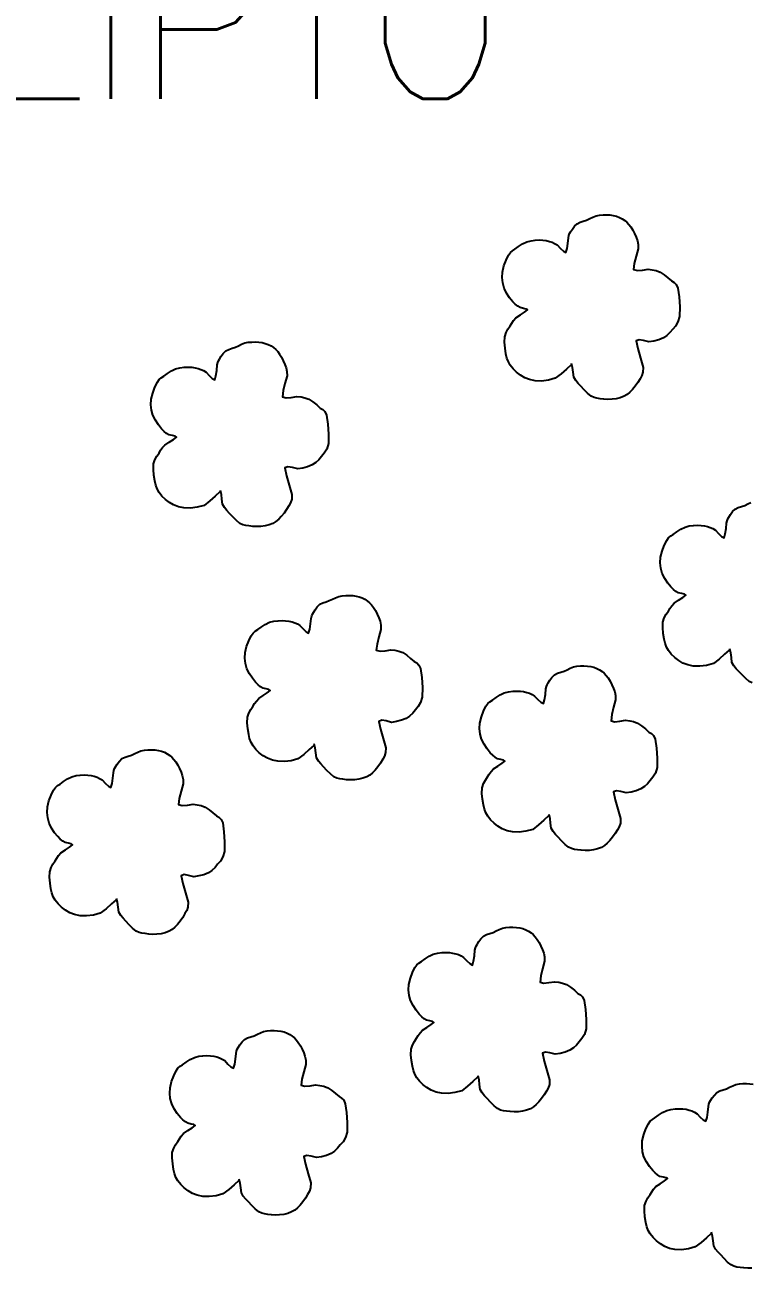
# Model space of a CAD drawing. Header units: inches. Extents: x 733278 to 737733, y 7817354 to 7820504.
# Drawn here: x 735436.2 to 735533.4, y 7818538.8 to 7818705.2 of the extents above; entities that cross this region are included whole.
import ezdxf
from ezdxf.enums import TextEntityAlignment as Align

# ---------------------------------------------------------------- set-up
doc = ezdxf.new("R2010")
doc.units = ezdxf.units.IN
doc.header["$MEASUREMENT"] = 0
doc.linetypes.add('CONTINUO', pattern=[0])
doc.layers.add('MATO', color=3, linetype='Continuous')
doc.layers.add('TEXTO', color=7, linetype='Continuous', lineweight=0)
doc.styles.add('SIMPLEX', font='', dxfattribs={"height": 0.2})
doc.styles.get('SIMPLEX').set_extended_font_data('simplex.shx')

msp = doc.modelspace()

# ---------------------------------------------------------------- linework, layer by layer
at = {"layer": 'MATO', "color": 94, "linetype": 'CONTINUO'}
for points in [[(735509.38, 7818659.72, 0), (735508.75, 7818659.15, 0), (735508.04, 7818658.51, 0), (735507.26, 7818657.91, 0), (735506.35, 7818657.66, 0), (735505.43, 7818657.55, 0), (735504.55, 7818657.58, 0), (735503.82, 7818657.73, 0), (735503.18, 7818657.99, 0), (735502.61, 7818658.32, 0), (735502.07, 7818658.72, 0), (735501.61, 7818659.17, 0), (735501.23, 7818659.66, 0), (735500.97, 7818660.12, 0), (735500.78, 7818660.63, 0), (735500.65, 7818661.2, 0), (735500.53, 7818661.96, 0), (735500.46, 7818662.73, 0), (735500.48, 7818663.48, 0), (735500.67, 7818664.03, 0), (735500.92, 7818664.51, 0), (735501.21, 7818664.92, 0), (735501.43, 7818665.3, 0), (735501.68, 7818665.65, 0), (735501.99, 7818665.99, 0), (735502.58, 7818666.39, 0), (735503.14, 7818666.75, 0), (735503.54, 7818667.06, 0), (735503.37, 7818667.19, 0), (735503, 7818667.28, 0), (735502.55, 7818667.37, 0), (735502.23, 7818667.56, 0), (735501.9, 7818667.82, 0), (735501.56, 7818668.17, 0), (735501.14, 7818668.7, 0), (735500.74, 7818669.31, 0), (735500.4, 7818669.98, 0), (735500.21, 7818670.68, 0), (735500.14, 7818671.4, 0), (735500.18, 7818672.14, 0), (735500.38, 7818672.96, 0), (735500.67, 7818673.73, 0), (735500.99, 7818674.4, 0), (735501.24, 7818674.75, 0), (735501.53, 7818675, 0), (735501.86, 7818675.21, 0), (735502.34, 7818675.57, 0), (735502.88, 7818675.91, 0), (735503.45, 7818676.2, 0), (735504.02, 7818676.34, 0), (735504.58, 7818676.42, 0), (735505.12, 7818676.43, 0), (735505.6, 7818676.41, 0), (735506.05, 7818676.35, 0), (735506.46, 7818676.25, 0), (735506.82, 7818676.13, 0), (735507.17, 7818675.98, 0), (735507.52, 7818675.77, 0), (735507.94, 7818675.31, 0), (735508.34, 7818674.92, 0), (735508.68, 7818674.74, 0), (735508.85, 7818675.27, 0), (735508.95, 7818675.98, 0), (735509.02, 7818676.72, 0), (735509.09, 7818677.04, 0), (735509.18, 7818677.29, 0), (735509.31, 7818677.51, 0), (735509.54, 7818677.89, 0), (735509.83, 7818678.27, 0), (735510.17, 7818678.61, 0), (735510.57, 7818678.81, 0), (735511.01, 7818678.96, 0), (735511.45, 7818679.09, 0), (735511.87, 7818679.3, 0), (735512.28, 7818679.49, 0), (735512.71, 7818679.66, 0), (735513.17, 7818679.75, 0), (735513.65, 7818679.79, 0), (735514.12, 7818679.8, 0), (735514.58, 7818679.78, 0), (735515.03, 7818679.72, 0), (735515.46, 7818679.61, 0), (735515.85, 7818679.46, 0), (735516.22, 7818679.27, 0), (735516.55, 7818679.05, 0), (735516.84, 7818678.8, 0), (735517.11, 7818678.52, 0), (735517.36, 7818678.18, 0), (735517.63, 7818677.76, 0), (735517.87, 7818677.29, 0), (735518.08, 7818676.79, 0), (735518.25, 7818676.34, 0), (735518.35, 7818675.84, 0), (735518.37, 7818675.24, 0), (735518.09, 7818674.25, 0), (735517.84, 7818673.28, 0), (735517.74, 7818672.47, 0), (735518.25, 7818672.33, 0), (735518.93, 7818672.38, 0), (735519.68, 7818672.51, 0), (735520.24, 7818672.45, 0), (735520.77, 7818672.33, 0), (735521.29, 7818672.13, 0), (735521.83, 7818671.78, 0), (735522.34, 7818671.37, 0), (735522.81, 7818670.95, 0), (735523.16, 7818670.76, 0), (735523.44, 7818670.48, 0), (735523.65, 7818669.99, 0), (735523.83, 7818668.8, 0), (735523.92, 7818667.47, 0), (735523.9, 7818666.19, 0), (735523.68, 7818665.46, 0), (735523.36, 7818664.91, 0), (735522.98, 7818664.47, 0), (735522.62, 7818664.03, 0), (735522.21, 7818663.65, 0), (735521.74, 7818663.33, 0), (735521.13, 7818663.08, 0), (735520.46, 7818662.9, 0), (735519.79, 7818662.8, 0), (735519.08, 7818662.98, 0), (735518.48, 7818663.08, 0), (735518.08, 7818662.94, 0), (735518.3, 7818661.88, 0), (735518.66, 7818660.62, 0), (735519.02, 7818659.38, 0), (735518.99, 7818658.75, 0), (735518.85, 7818658.27, 0), (735518.61, 7818657.86, 0), (735518.31, 7818657.35, 0), (735517.97, 7818656.86, 0), (735517.59, 7818656.41, 0), (735517.24, 7818656.05, 0), (735516.87, 7818655.75, 0), (735516.46, 7818655.5, 0), (735515.96, 7818655.31, 0), (735515.41, 7818655.18, 0), (735514.86, 7818655.1, 0), (735514.3, 7818655.08, 0), (735513.77, 7818655.11, 0), (735513.26, 7818655.18, 0), (735512.84, 7818655.23, 0), (735512.45, 7818655.33, 0), (735512.06, 7818655.51, 0), (735511.59, 7818655.9, 0), (735511.12, 7818656.36, 0), (735510.68, 7818656.85, 0), (735510.31, 7818657.23, 0), (735509.99, 7818657.63, 0), (735509.74, 7818658.06, 0), (735509.65, 7818658.73, 0), (735509.57, 7818659.37, 0), (735509.44, 7818659.9, 0)], [(735462.34, 7818642.7, 0), (735461.71, 7818642.13, 0), (735461, 7818641.49, 0), (735460.22, 7818640.89, 0), (735459.31, 7818640.64, 0), (735458.39, 7818640.53, 0), (735457.51, 7818640.56, 0), (735456.79, 7818640.71, 0), (735456.14, 7818640.96, 0), (735455.57, 7818641.3, 0), (735455.04, 7818641.7, 0), (735454.57, 7818642.15, 0), (735454.19, 7818642.64, 0), (735453.93, 7818643.1, 0), (735453.74, 7818643.61, 0), (735453.61, 7818644.18, 0), (735453.49, 7818644.93, 0), (735453.43, 7818645.71, 0), (735453.45, 7818646.46, 0), (735453.63, 7818647.01, 0), (735453.89, 7818647.48, 0), (735454.18, 7818647.9, 0), (735454.39, 7818648.28, 0), (735454.64, 7818648.63, 0), (735454.95, 7818648.97, 0), (735455.55, 7818649.36, 0), (735456.1, 7818649.73, 0), (735456.5, 7818650.04, 0), (735456.33, 7818650.17, 0), (735455.97, 7818650.25, 0), (735455.51, 7818650.35, 0), (735455.19, 7818650.54, 0), (735454.86, 7818650.8, 0), (735454.52, 7818651.15, 0), (735454.1, 7818651.68, 0), (735453.7, 7818652.29, 0), (735453.36, 7818652.96, 0), (735453.18, 7818653.66, 0), (735453.1, 7818654.38, 0), (735453.14, 7818655.12, 0), (735453.34, 7818655.94, 0), (735453.63, 7818656.71, 0), (735453.96, 7818657.38, 0), (735454.21, 7818657.73, 0), (735454.49, 7818657.98, 0), (735454.82, 7818658.19, 0), (735455.3, 7818658.55, 0), (735455.84, 7818658.89, 0), (735456.41, 7818659.18, 0), (735456.98, 7818659.32, 0), (735457.54, 7818659.39, 0), (735458.08, 7818659.41, 0), (735458.56, 7818659.39, 0), (735459.01, 7818659.33, 0), (735459.42, 7818659.23, 0), (735459.79, 7818659.11, 0), (735460.13, 7818658.95, 0), (735460.48, 7818658.75, 0), (735460.9, 7818658.29, 0), (735461.3, 7818657.9, 0), (735461.65, 7818657.72, 0), (735461.81, 7818658.25, 0), (735461.91, 7818658.96, 0), (735461.98, 7818659.7, 0), (735462.05, 7818660.02, 0), (735462.14, 7818660.26, 0), (735462.27, 7818660.49, 0), (735462.5, 7818660.87, 0), (735462.79, 7818661.25, 0), (735463.13, 7818661.59, 0), (735463.53, 7818661.78, 0), (735463.97, 7818661.94, 0), (735464.42, 7818662.07, 0), (735464.83, 7818662.28, 0), (735465.24, 7818662.47, 0), (735465.67, 7818662.64, 0), (735466.13, 7818662.73, 0), (735466.61, 7818662.77, 0), (735467.08, 7818662.78, 0), (735467.55, 7818662.75, 0), (735467.99, 7818662.69, 0), (735468.42, 7818662.59, 0), (735468.81, 7818662.44, 0), (735469.18, 7818662.25, 0), (735469.51, 7818662.03, 0), (735469.81, 7818661.78, 0), (735470.08, 7818661.5, 0), (735470.33, 7818661.16, 0), (735470.59, 7818660.74, 0), (735470.83, 7818660.27, 0), (735471.04, 7818659.77, 0), (735471.21, 7818659.32, 0), (735471.31, 7818658.82, 0), (735471.33, 7818658.22, 0), (735471.05, 7818657.23, 0), (735470.8, 7818656.26, 0), (735470.7, 7818655.45, 0), (735471.21, 7818655.31, 0), (735471.89, 7818655.36, 0), (735472.64, 7818655.49, 0), (735473.2, 7818655.43, 0), (735473.73, 7818655.31, 0), (735474.25, 7818655.11, 0), (735474.79, 7818654.76, 0), (735475.31, 7818654.35, 0), (735475.77, 7818653.92, 0), (735476.12, 7818653.73, 0), (735476.4, 7818653.45, 0), (735476.61, 7818652.97, 0), (735476.79, 7818651.78, 0), (735476.88, 7818650.44, 0), (735476.86, 7818649.16, 0), (735476.64, 7818648.44, 0), (735476.32, 7818647.88, 0), (735475.94, 7818647.45, 0), (735475.58, 7818647.01, 0), (735475.18, 7818646.62, 0), (735474.71, 7818646.31, 0), (735474.09, 7818646.06, 0), (735473.43, 7818645.88, 0), (735472.76, 7818645.77, 0), (735472.04, 7818645.96, 0), (735471.44, 7818646.06, 0), (735471.04, 7818645.91, 0), (735471.26, 7818644.86, 0), (735471.62, 7818643.6, 0), (735471.98, 7818642.36, 0), (735471.96, 7818641.73, 0), (735471.81, 7818641.25, 0), (735471.57, 7818640.84, 0), (735471.27, 7818640.33, 0), (735470.93, 7818639.84, 0), (735470.55, 7818639.39, 0), (735470.21, 7818639.03, 0), (735469.84, 7818638.73, 0), (735469.42, 7818638.48, 0), (735468.92, 7818638.29, 0), (735468.38, 7818638.15, 0), (735467.82, 7818638.07, 0), (735467.27, 7818638.06, 0), (735466.73, 7818638.09, 0), (735466.22, 7818638.16, 0), (735465.81, 7818638.21, 0), (735465.41, 7818638.31, 0), (735465.02, 7818638.49, 0), (735464.55, 7818638.88, 0), (735464.09, 7818639.34, 0), (735463.64, 7818639.83, 0), (735463.27, 7818640.21, 0), (735462.95, 7818640.6, 0), (735462.7, 7818641.04, 0), (735462.61, 7818641.71, 0), (735462.54, 7818642.35, 0), (735462.41, 7818642.88, 0)], [(735530.56, 7818621.52, 0), (735529.93, 7818620.96, 0), (735529.22, 7818620.32, 0), (735528.44, 7818619.72, 0), (735527.53, 7818619.46, 0), (735526.61, 7818619.36, 0), (735525.73, 7818619.39, 0), (735525.01, 7818619.54, 0), (735524.36, 7818619.79, 0), (735523.79, 7818620.12, 0), (735523.26, 7818620.52, 0), (735522.79, 7818620.97, 0), (735522.41, 7818621.46, 0), (735522.15, 7818621.93, 0), (735521.96, 7818622.43, 0), (735521.83, 7818623, 0), (735521.71, 7818623.76, 0), (735521.65, 7818624.54, 0), (735521.67, 7818625.28, 0), (735521.85, 7818625.83, 0), (735522.11, 7818626.31, 0), (735522.4, 7818626.73, 0), (735522.61, 7818627.11, 0), (735522.86, 7818627.46, 0), (735523.17, 7818627.79, 0), (735523.77, 7818628.19, 0), (735524.33, 7818628.55, 0), (735524.72, 7818628.86, 0), (735524.55, 7818628.99, 0), (735524.19, 7818629.08, 0), (735523.73, 7818629.17, 0), (735523.41, 7818629.36, 0), (735523.08, 7818629.62, 0), (735522.74, 7818629.98, 0), (735522.32, 7818630.5, 0), (735521.92, 7818631.11, 0), (735521.58, 7818631.79, 0), (735521.4, 7818632.48, 0), (735521.32, 7818633.2, 0), (735521.36, 7818633.95, 0), (735521.56, 7818634.76, 0), (735521.85, 7818635.54, 0), (735522.18, 7818636.2, 0), (735522.43, 7818636.56, 0), (735522.71, 7818636.81, 0), (735523.04, 7818637.02, 0), (735523.53, 7818637.37, 0), (735524.06, 7818637.71, 0), (735524.63, 7818638, 0), (735525.2, 7818638.15, 0), (735525.76, 7818638.22, 0), (735526.3, 7818638.23, 0), (735526.78, 7818638.21, 0), (735527.23, 7818638.15, 0), (735527.64, 7818638.05, 0), (735528.01, 7818637.94, 0), (735528.35, 7818637.78, 0), (735528.7, 7818637.57, 0), (735529.12, 7818637.11, 0), (735529.52, 7818636.73, 0), (735529.87, 7818636.54, 0), (735530.03, 7818637.08, 0), (735530.13, 7818637.79, 0), (735530.2, 7818638.52, 0), (735530.27, 7818638.84, 0), (735530.36, 7818639.09, 0), (735530.49, 7818639.31, 0), (735530.72, 7818639.69, 0), (735531.01, 7818640.07, 0), (735531.35, 7818640.41, 0), (735531.75, 7818640.61, 0), (735532.19, 7818640.76, 0), (735532.64, 7818640.9, 0), (735533.05, 7818641.1, 0), (735533.46, 7818641.3, 0)], [(735474.92, 7818608.76, 0), (735474.29, 7818608.2, 0), (735473.58, 7818607.56, 0), (735472.79, 7818606.96, 0), (735471.89, 7818606.7, 0), (735470.97, 7818606.6, 0), (735470.08, 7818606.63, 0), (735469.36, 7818606.78, 0), (735468.72, 7818607.03, 0), (735468.15, 7818607.37, 0), (735467.61, 7818607.77, 0), (735467.15, 7818608.22, 0), (735466.77, 7818608.7, 0), (735466.51, 7818609.17, 0), (735466.32, 7818609.68, 0), (735466.19, 7818610.24, 0), (735466.07, 7818611, 0), (735466, 7818611.78, 0), (735466.02, 7818612.52, 0), (735466.21, 7818613.07, 0), (735466.46, 7818613.55, 0), (735466.75, 7818613.97, 0), (735466.97, 7818614.35, 0), (735467.22, 7818614.7, 0), (735467.53, 7818615.04, 0), (735468.12, 7818615.43, 0), (735468.68, 7818615.8, 0), (735469.08, 7818616.11, 0), (735468.91, 7818616.23, 0), (735468.54, 7818616.32, 0), (735468.09, 7818616.42, 0), (735467.77, 7818616.6, 0), (735467.44, 7818616.87, 0), (735467.1, 7818617.22, 0), (735466.68, 7818617.74, 0), (735466.28, 7818618.35, 0), (735465.94, 7818619.03, 0), (735465.75, 7818619.72, 0), (735465.68, 7818620.45, 0), (735465.72, 7818621.19, 0), (735465.92, 7818622.01, 0), (735466.21, 7818622.78, 0), (735466.53, 7818623.45, 0), (735466.78, 7818623.8, 0), (735467.07, 7818624.05, 0), (735467.4, 7818624.26, 0), (735467.88, 7818624.61, 0), (735468.42, 7818624.95, 0), (735468.99, 7818625.24, 0), (735469.56, 7818625.39, 0), (735470.12, 7818625.46, 0), (735470.66, 7818625.48, 0), (735471.14, 7818625.46, 0), (735471.59, 7818625.39, 0), (735472, 7818625.29, 0), (735472.36, 7818625.18, 0), (735472.71, 7818625.02, 0), (735473.06, 7818624.81, 0), (735473.48, 7818624.35, 0), (735473.88, 7818623.97, 0), (735474.22, 7818623.78, 0), (735474.39, 7818624.32, 0), (735474.49, 7818625.03, 0), (735474.56, 7818625.76, 0), (735474.63, 7818626.09, 0), (735474.72, 7818626.33, 0), (735474.85, 7818626.55, 0), (735475.08, 7818626.93, 0), (735475.37, 7818627.31, 0), (735475.71, 7818627.66, 0), (735476.11, 7818627.85, 0), (735476.55, 7818628, 0), (735476.99, 7818628.14, 0), (735477.41, 7818628.34, 0), (735477.82, 7818628.54, 0), (735478.25, 7818628.7, 0), (735478.71, 7818628.79, 0), (735479.19, 7818628.84, 0), (735479.66, 7818628.84, 0), (735480.12, 7818628.82, 0), (735480.57, 7818628.76, 0), (735481, 7818628.66, 0), (735481.39, 7818628.51, 0), (735481.76, 7818628.32, 0), (735482.09, 7818628.09, 0), (735482.38, 7818627.85, 0), (735482.65, 7818627.56, 0), (735482.9, 7818627.23, 0), (735483.17, 7818626.8, 0), (735483.41, 7818626.33, 0), (735483.62, 7818625.83, 0), (735483.79, 7818625.39, 0), (735483.89, 7818624.88, 0), (735483.91, 7818624.28, 0), (735483.63, 7818623.3, 0), (735483.38, 7818622.32, 0), (735483.28, 7818621.51, 0), (735483.79, 7818621.37, 0), (735484.47, 7818621.43, 0), (735485.22, 7818621.55, 0), (735485.78, 7818621.49, 0), (735486.31, 7818621.37, 0), (735486.83, 7818621.18, 0), (735487.37, 7818620.82, 0), (735487.88, 7818620.41, 0), (735488.34, 7818619.99, 0), (735488.7, 7818619.8, 0), (735488.98, 7818619.52, 0), (735489.19, 7818619.04, 0), (735489.37, 7818617.84, 0), (735489.46, 7818616.51, 0), (735489.44, 7818615.23, 0), (735489.22, 7818614.5, 0), (735488.9, 7818613.95, 0), (735488.52, 7818613.52, 0), (735488.16, 7818613.07, 0), (735487.75, 7818612.69, 0), (735487.28, 7818612.37, 0), (735486.67, 7818612.13, 0), (735486, 7818611.95, 0), (735485.33, 7818611.84, 0), (735484.62, 7818612.03, 0), (735484.02, 7818612.13, 0), (735483.62, 7818611.98, 0), (735483.84, 7818610.92, 0), (735484.2, 7818609.67, 0), (735484.56, 7818608.43, 0), (735484.53, 7818607.79, 0), (735484.39, 7818607.31, 0), (735484.15, 7818606.91, 0), (735483.85, 7818606.39, 0), (735483.5, 7818605.9, 0), (735483.13, 7818605.46, 0), (735482.78, 7818605.09, 0), (735482.41, 7818604.79, 0), (735482, 7818604.55, 0), (735481.5, 7818604.36, 0), (735480.95, 7818604.22, 0), (735480.4, 7818604.14, 0), (735479.84, 7818604.13, 0), (735479.31, 7818604.16, 0), (735478.8, 7818604.23, 0), (735478.38, 7818604.27, 0), (735477.99, 7818604.37, 0), (735477.6, 7818604.56, 0), (735477.13, 7818604.95, 0), (735476.66, 7818605.41, 0), (735476.22, 7818605.9, 0), (735475.85, 7818606.28, 0), (735475.53, 7818606.67, 0), (735475.28, 7818607.11, 0), (735475.19, 7818607.77, 0), (735475.11, 7818608.42, 0), (735474.98, 7818608.95, 0)], [(735533.63, 7818617.13, 0), (735533.24, 7818617.32, 0), (735532.77, 7818617.71, 0), (735532.31, 7818618.17, 0), (735531.86, 7818618.66, 0), (735531.49, 7818619.03, 0), (735531.18, 7818619.43, 0), (735530.92, 7818619.86, 0), (735530.84, 7818620.53, 0), (735530.76, 7818621.17, 0), (735530.63, 7818621.7, 0)], [(735506.35, 7818599.32, 0), (735505.72, 7818598.76, 0), (735505.01, 7818598.12, 0), (735504.23, 7818597.52, 0), (735503.33, 7818597.26, 0), (735502.41, 7818597.16, 0), (735501.52, 7818597.19, 0), (735500.8, 7818597.34, 0), (735500.16, 7818597.59, 0), (735499.58, 7818597.93, 0), (735499.05, 7818598.33, 0), (735498.59, 7818598.78, 0), (735498.2, 7818599.27, 0), (735497.94, 7818599.73, 0), (735497.76, 7818600.24, 0), (735497.63, 7818600.81, 0), (735497.5, 7818601.56, 0), (735497.44, 7818602.34, 0), (735497.46, 7818603.08, 0), (735497.65, 7818603.64, 0), (735497.9, 7818604.11, 0), (735498.19, 7818604.53, 0), (735498.41, 7818604.91, 0), (735498.66, 7818605.26, 0), (735498.96, 7818605.6, 0), (735499.56, 7818605.99, 0), (735500.12, 7818606.36, 0), (735500.52, 7818606.67, 0), (735500.34, 7818606.79, 0), (735499.98, 7818606.88, 0), (735499.52, 7818606.98, 0), (735499.2, 7818607.17, 0), (735498.88, 7818607.43, 0), (735498.54, 7818607.78, 0), (735498.11, 7818608.3, 0), (735497.71, 7818608.91, 0), (735497.37, 7818609.59, 0), (735497.19, 7818610.28, 0), (735497.12, 7818611.01, 0), (735497.15, 7818611.75, 0), (735497.36, 7818612.57, 0), (735497.64, 7818613.34, 0), (735497.97, 7818614.01, 0), (735498.22, 7818614.36, 0), (735498.5, 7818614.61, 0), (735498.84, 7818614.82, 0), (735499.32, 7818615.17, 0), (735499.86, 7818615.51, 0), (735500.42, 7818615.8, 0), (735500.99, 7818615.95, 0), (735501.56, 7818616.02, 0), (735502.1, 7818616.04, 0), (735502.58, 7818616.02, 0), (735503.02, 7818615.96, 0), (735503.43, 7818615.86, 0), (735503.8, 7818615.74, 0), (735504.15, 7818615.58, 0), (735504.49, 7818615.37, 0), (735504.92, 7818614.92, 0), (735505.32, 7818614.53, 0), (735505.66, 7818614.35, 0), (735505.83, 7818614.88, 0), (735505.93, 7818615.59, 0), (735506, 7818616.32, 0), (735506.07, 7818616.65, 0), (735506.16, 7818616.89, 0), (735506.29, 7818617.12, 0), (735506.52, 7818617.49, 0), (735506.8, 7818617.87, 0), (735507.14, 7818618.22, 0), (735507.55, 7818618.41, 0), (735507.98, 7818618.56, 0), (735508.43, 7818618.7, 0), (735508.84, 7818618.9, 0), (735509.26, 7818619.1, 0), (735509.68, 7818619.26, 0), (735510.15, 7818619.35, 0), (735510.62, 7818619.4, 0), (735511.1, 7818619.4, 0), (735511.56, 7818619.38, 0), (735512.01, 7818619.32, 0), (735512.44, 7818619.22, 0), (735512.83, 7818619.07, 0), (735513.19, 7818618.88, 0), (735513.53, 7818618.65, 0), (735513.82, 7818618.41, 0), (735514.09, 7818618.12, 0), (735514.34, 7818617.79, 0), (735514.61, 7818617.36, 0), (735514.85, 7818616.89, 0), (735515.06, 7818616.4, 0), (735515.22, 7818615.95, 0), (735515.32, 7818615.44, 0), (735515.34, 7818614.84, 0), (735515.06, 7818613.86, 0), (735514.81, 7818612.88, 0), (735514.72, 7818612.07, 0), (735515.22, 7818611.93, 0), (735515.9, 7818611.99, 0), (735516.66, 7818612.12, 0), (735517.22, 7818612.06, 0), (735517.75, 7818611.94, 0), (735518.26, 7818611.74, 0), (735518.81, 7818611.38, 0), (735519.32, 7818610.97, 0), (735519.78, 7818610.55, 0), (735520.13, 7818610.36, 0), (735520.41, 7818610.08, 0), (735520.63, 7818609.6, 0), (735520.8, 7818608.4, 0), (735520.9, 7818607.07, 0), (735520.88, 7818605.79, 0), (735520.66, 7818605.06, 0), (735520.34, 7818604.51, 0), (735519.95, 7818604.08, 0), (735519.6, 7818603.63, 0), (735519.19, 7818603.25, 0), (735518.72, 7818602.94, 0), (735518.1, 7818602.69, 0), (735517.44, 7818602.51, 0), (735516.77, 7818602.4, 0), (735516.05, 7818602.59, 0), (735515.45, 7818602.69, 0), (735515.06, 7818602.54, 0), (735515.27, 7818601.49, 0), (735515.63, 7818600.23, 0), (735515.99, 7818598.99, 0), (735515.97, 7818598.35, 0), (735515.83, 7818597.87, 0), (735515.58, 7818597.47, 0), (735515.29, 7818596.96, 0), (735514.94, 7818596.46, 0), (735514.57, 7818596.02, 0), (735514.22, 7818595.65, 0), (735513.85, 7818595.35, 0), (735513.44, 7818595.11, 0), (735512.93, 7818594.92, 0), (735512.39, 7818594.78, 0), (735511.83, 7818594.7, 0), (735511.28, 7818594.69, 0), (735510.74, 7818594.72, 0), (735510.24, 7818594.79, 0), (735509.82, 7818594.83, 0), (735509.43, 7818594.94, 0), (735509.04, 7818595.12, 0), (735508.57, 7818595.51, 0), (735508.1, 7818595.97, 0), (735507.66, 7818596.46, 0), (735507.29, 7818596.84, 0), (735506.97, 7818597.23, 0), (735506.72, 7818597.67, 0), (735506.63, 7818598.33, 0), (735506.55, 7818598.98, 0), (735506.42, 7818599.51, 0)], [(735448.43, 7818588.09, 0), (735447.8, 7818587.53, 0), (735447.09, 7818586.89, 0), (735446.31, 7818586.29, 0), (735445.41, 7818586.03, 0), (735444.49, 7818585.93, 0), (735443.6, 7818585.96, 0), (735442.88, 7818586.11, 0), (735442.24, 7818586.36, 0), (735441.66, 7818586.7, 0), (735441.13, 7818587.09, 0), (735440.67, 7818587.55, 0), (735440.28, 7818588.03, 0), (735440.02, 7818588.5, 0), (735439.83, 7818589, 0), (735439.71, 7818589.57, 0), (735439.58, 7818590.33, 0), (735439.52, 7818591.11, 0), (735439.54, 7818591.85, 0), (735439.73, 7818592.4, 0), (735439.98, 7818592.88, 0), (735440.27, 7818593.3, 0), (735440.49, 7818593.68, 0), (735440.73, 7818594.03, 0), (735441.04, 7818594.37, 0), (735441.64, 7818594.76, 0), (735442.2, 7818595.13, 0), (735442.6, 7818595.44, 0), (735442.42, 7818595.56, 0), (735442.06, 7818595.65, 0), (735441.6, 7818595.75, 0), (735441.28, 7818595.93, 0), (735440.96, 7818596.19, 0), (735440.62, 7818596.55, 0), (735440.19, 7818597.07, 0), (735439.79, 7818597.68, 0), (735439.45, 7818598.36, 0), (735439.27, 7818599.05, 0), (735439.19, 7818599.77, 0), (735439.23, 7818600.52, 0), (735439.44, 7818601.34, 0), (735439.72, 7818602.11, 0), (735440.05, 7818602.77, 0), (735440.3, 7818603.13, 0), (735440.58, 7818603.38, 0), (735440.92, 7818603.59, 0), (735441.4, 7818603.94, 0), (735441.93, 7818604.28, 0), (735442.5, 7818604.57, 0), (735443.07, 7818604.72, 0), (735443.63, 7818604.79, 0), (735444.17, 7818604.81, 0), (735444.66, 7818604.79, 0), (735445.1, 7818604.72, 0), (735445.51, 7818604.62, 0), (735445.88, 7818604.51, 0), (735446.23, 7818604.35, 0), (735446.57, 7818604.14, 0), (735447, 7818603.68, 0), (735447.4, 7818603.3, 0), (735447.74, 7818603.11, 0), (735447.9, 7818603.65, 0), (735448.01, 7818604.36, 0), (735448.07, 7818605.09, 0), (735448.15, 7818605.41, 0), (735448.23, 7818605.66, 0), (735448.36, 7818605.88, 0), (735448.59, 7818606.26, 0), (735448.88, 7818606.64, 0), (735449.22, 7818606.99, 0), (735449.63, 7818607.18, 0), (735450.06, 7818607.33, 0), (735450.51, 7818607.47, 0), (735450.92, 7818607.67, 0), (735451.34, 7818607.87, 0), (735451.76, 7818608.03, 0), (735452.23, 7818608.12, 0), (735452.7, 7818608.17, 0), (735453.18, 7818608.17, 0), (735453.64, 7818608.15, 0), (735454.09, 7818608.09, 0), (735454.52, 7818607.99, 0), (735454.91, 7818607.84, 0), (735455.27, 7818607.65, 0), (735455.61, 7818607.42, 0), (735455.9, 7818607.18, 0), (735456.17, 7818606.89, 0), (735456.42, 7818606.55, 0), (735456.69, 7818606.13, 0), (735456.93, 7818605.66, 0), (735457.14, 7818605.16, 0), (735457.3, 7818604.72, 0), (735457.4, 7818604.21, 0), (735457.42, 7818603.61, 0), (735457.14, 7818602.62, 0), (735456.89, 7818601.65, 0), (735456.8, 7818600.84, 0), (735457.3, 7818600.7, 0), (735457.98, 7818600.76, 0), (735458.74, 7818600.88, 0), (735459.3, 7818600.82, 0), (735459.83, 7818600.7, 0), (735460.34, 7818600.51, 0), (735460.89, 7818600.15, 0), (735461.4, 7818599.74, 0), (735461.86, 7818599.32, 0), (735462.21, 7818599.13, 0), (735462.49, 7818598.85, 0), (735462.71, 7818598.37, 0), (735462.88, 7818597.17, 0), (735462.97, 7818595.84, 0), (735462.96, 7818594.56, 0), (735462.74, 7818593.83, 0), (735462.42, 7818593.28, 0), (735462.03, 7818592.85, 0), (735461.68, 7818592.4, 0), (735461.27, 7818592.02, 0), (735460.8, 7818591.7, 0), (735460.18, 7818591.45, 0), (735459.52, 7818591.28, 0), (735458.85, 7818591.17, 0), (735458.13, 7818591.36, 0), (735457.53, 7818591.46, 0), (735457.14, 7818591.31, 0), (735457.35, 7818590.25, 0), (735457.71, 7818589, 0), (735458.07, 7818587.76, 0), (735458.05, 7818587.12, 0), (735457.9, 7818586.64, 0), (735457.66, 7818586.24, 0), (735457.37, 7818585.72, 0), (735457.02, 7818585.23, 0), (735456.64, 7818584.78, 0), (735456.3, 7818584.42, 0), (735455.93, 7818584.12, 0), (735455.52, 7818583.88, 0), (735455.01, 7818583.68, 0), (735454.47, 7818583.55, 0), (735453.91, 7818583.47, 0), (735453.36, 7818583.46, 0), (735452.82, 7818583.49, 0), (735452.32, 7818583.56, 0), (735451.9, 7818583.6, 0), (735451.51, 7818583.7, 0), (735451.12, 7818583.89, 0), (735450.65, 7818584.28, 0), (735450.18, 7818584.74, 0), (735449.74, 7818585.23, 0), (735449.36, 7818585.61, 0), (735449.05, 7818586, 0), (735448.8, 7818586.44, 0), (735448.71, 7818587.1, 0), (735448.63, 7818587.75, 0), (735448.5, 7818588.28, 0)], [(735496.85, 7818564.33, 0), (735496.22, 7818563.77, 0), (735495.51, 7818563.13, 0), (735494.72, 7818562.53, 0), (735493.82, 7818562.27, 0), (735492.9, 7818562.17, 0), (735492.01, 7818562.2, 0), (735491.29, 7818562.35, 0), (735490.65, 7818562.6, 0), (735490.07, 7818562.94, 0), (735489.54, 7818563.33, 0), (735489.08, 7818563.79, 0), (735488.69, 7818564.27, 0), (735488.43, 7818564.74, 0), (735488.25, 7818565.24, 0), (735488.12, 7818565.81, 0), (735487.99, 7818566.57, 0), (735487.93, 7818567.35, 0), (735487.95, 7818568.09, 0), (735488.14, 7818568.64, 0), (735488.39, 7818569.12, 0), (735488.68, 7818569.54, 0), (735488.9, 7818569.92, 0), (735489.15, 7818570.27, 0), (735489.45, 7818570.61, 0), (735490.05, 7818571, 0), (735490.61, 7818571.37, 0), (735491.01, 7818571.67, 0), (735490.83, 7818571.8, 0), (735490.47, 7818571.89, 0), (735490.01, 7818571.99, 0), (735489.69, 7818572.17, 0), (735489.37, 7818572.43, 0), (735489.03, 7818572.79, 0), (735488.61, 7818573.31, 0), (735488.2, 7818573.92, 0), (735487.86, 7818574.6, 0), (735487.68, 7818575.29, 0), (735487.61, 7818576.01, 0), (735487.64, 7818576.76, 0), (735487.85, 7818577.58, 0), (735488.13, 7818578.35, 0), (735488.46, 7818579.01, 0), (735488.71, 7818579.37, 0), (735488.99, 7818579.62, 0), (735489.33, 7818579.83, 0), (735489.81, 7818580.18, 0), (735490.35, 7818580.52, 0), (735490.92, 7818580.81, 0), (735491.48, 7818580.96, 0), (735492.05, 7818581.03, 0), (735492.59, 7818581.05, 0), (735493.07, 7818581.03, 0), (735493.51, 7818580.96, 0), (735493.93, 7818580.86, 0), (735494.29, 7818580.75, 0), (735494.64, 7818580.59, 0), (735494.98, 7818580.38, 0), (735495.41, 7818579.92, 0), (735495.81, 7818579.54, 0), (735496.15, 7818579.35, 0), (735496.32, 7818579.89, 0), (735496.42, 7818580.6, 0), (735496.49, 7818581.33, 0), (735496.56, 7818581.65, 0), (735496.65, 7818581.9, 0), (735496.78, 7818582.12, 0), (735497.01, 7818582.5, 0), (735497.29, 7818582.88, 0), (735497.63, 7818583.23, 0), (735498.04, 7818583.42, 0), (735498.47, 7818583.57, 0), (735498.92, 7818583.71, 0), (735499.33, 7818583.91, 0), (735499.75, 7818584.11, 0), (735500.17, 7818584.27, 0), (735500.64, 7818584.36, 0), (735501.11, 7818584.41, 0), (735501.59, 7818584.41, 0), (735502.05, 7818584.39, 0), (735502.5, 7818584.33, 0), (735502.93, 7818584.23, 0), (735503.32, 7818584.08, 0), (735503.68, 7818583.89, 0), (735504.02, 7818583.66, 0), (735504.31, 7818583.42, 0), (735504.58, 7818583.13, 0), (735504.83, 7818582.79, 0), (735505.1, 7818582.37, 0), (735505.34, 7818581.9, 0), (735505.55, 7818581.4, 0), (735505.71, 7818580.96, 0), (735505.82, 7818580.45, 0), (735505.83, 7818579.85, 0), (735505.55, 7818578.86, 0), (735505.3, 7818577.89, 0), (735505.21, 7818577.08, 0), (735505.71, 7818576.94, 0), (735506.39, 7818577, 0), (735507.15, 7818577.12, 0), (735507.71, 7818577.06, 0), (735508.24, 7818576.94, 0), (735508.75, 7818576.75, 0), (735509.3, 7818576.39, 0), (735509.81, 7818575.98, 0), (735510.27, 7818575.56, 0), (735510.62, 7818575.37, 0), (735510.91, 7818575.09, 0), (735511.12, 7818574.61, 0), (735511.3, 7818573.41, 0), (735511.39, 7818572.08, 0), (735511.37, 7818570.8, 0), (735511.15, 7818570.07, 0), (735510.83, 7818569.52, 0), (735510.44, 7818569.09, 0), (735510.09, 7818568.64, 0), (735509.68, 7818568.26, 0), (735509.21, 7818567.94, 0), (735508.59, 7818567.69, 0), (735507.93, 7818567.52, 0), (735507.26, 7818567.41, 0), (735506.54, 7818567.6, 0), (735505.94, 7818567.7, 0), (735505.55, 7818567.55, 0), (735505.76, 7818566.49, 0), (735506.12, 7818565.24, 0), (735506.48, 7818564, 0), (735506.46, 7818563.36, 0), (735506.32, 7818562.88, 0), (735506.08, 7818562.48, 0), (735505.78, 7818561.96, 0), (735505.43, 7818561.47, 0), (735505.06, 7818561.02, 0), (735504.71, 7818560.66, 0), (735504.34, 7818560.36, 0), (735503.93, 7818560.12, 0), (735503.42, 7818559.92, 0), (735502.88, 7818559.79, 0), (735502.32, 7818559.71, 0), (735501.77, 7818559.7, 0), (735501.23, 7818559.73, 0), (735500.73, 7818559.8, 0), (735500.31, 7818559.84, 0), (735499.92, 7818559.94, 0), (735499.53, 7818560.13, 0), (735499.06, 7818560.52, 0), (735498.59, 7818560.98, 0), (735498.15, 7818561.47, 0), (735497.78, 7818561.85, 0), (735497.46, 7818562.24, 0), (735497.21, 7818562.68, 0), (735497.12, 7818563.34, 0), (735497.04, 7818563.98, 0), (735496.91, 7818564.52, 0)], [(735464.86, 7818550.51, 0), (735464.23, 7818549.94, 0), (735463.52, 7818549.3, 0), (735462.74, 7818548.7, 0), (735461.83, 7818548.45, 0), (735460.91, 7818548.34, 0), (735460.03, 7818548.37, 0), (735459.3, 7818548.52, 0), (735458.66, 7818548.78, 0), (735458.09, 7818549.11, 0), (735457.55, 7818549.51, 0), (735457.09, 7818549.96, 0), (735456.71, 7818550.45, 0), (735456.45, 7818550.91, 0), (735456.26, 7818551.42, 0), (735456.13, 7818551.99, 0), (735456.01, 7818552.74, 0), (735455.95, 7818553.52, 0), (735455.96, 7818554.27, 0), (735456.15, 7818554.82, 0), (735456.4, 7818555.3, 0), (735456.7, 7818555.71, 0), (735456.91, 7818556.09, 0), (735457.16, 7818556.44, 0), (735457.47, 7818556.78, 0), (735458.06, 7818557.18, 0), (735458.62, 7818557.54, 0), (735459.02, 7818557.85, 0), (735458.85, 7818557.98, 0), (735458.48, 7818558.06, 0), (735458.03, 7818558.16, 0), (735457.71, 7818558.35, 0), (735457.38, 7818558.61, 0), (735457.04, 7818558.96, 0), (735456.62, 7818559.49, 0), (735456.22, 7818560.1, 0), (735455.88, 7818560.77, 0), (735455.69, 7818561.47, 0), (735455.62, 7818562.19, 0), (735455.66, 7818562.93, 0), (735455.86, 7818563.75, 0), (735456.15, 7818564.52, 0), (735456.47, 7818565.19, 0), (735456.72, 7818565.54, 0), (735457.01, 7818565.79, 0), (735457.34, 7818566, 0), (735457.82, 7818566.36, 0), (735458.36, 7818566.7, 0), (735458.93, 7818566.99, 0), (735459.5, 7818567.13, 0), (735460.06, 7818567.21, 0), (735460.6, 7818567.22, 0), (735461.08, 7818567.2, 0), (735461.53, 7818567.14, 0), (735461.94, 7818567.04, 0), (735462.3, 7818566.92, 0), (735462.65, 7818566.77, 0), (735463, 7818566.56, 0), (735463.42, 7818566.1, 0), (735463.82, 7818565.71, 0), (735464.16, 7818565.53, 0), (735464.33, 7818566.06, 0), (735464.43, 7818566.77, 0), (735464.5, 7818567.51, 0), (735464.57, 7818567.83, 0), (735464.66, 7818568.08, 0), (735464.79, 7818568.3, 0), (735465.02, 7818568.68, 0), (735465.31, 7818569.06, 0), (735465.65, 7818569.4, 0), (735466.05, 7818569.6, 0), (735466.49, 7818569.75, 0), (735466.93, 7818569.88, 0), (735467.35, 7818570.09, 0), (735467.76, 7818570.28, 0), (735468.19, 7818570.45, 0), (735468.65, 7818570.54, 0), (735469.13, 7818570.58, 0), (735469.6, 7818570.59, 0), (735470.07, 7818570.56, 0), (735470.51, 7818570.5, 0), (735470.94, 7818570.4, 0), (735471.33, 7818570.25, 0), (735471.7, 7818570.06, 0), (735472.03, 7818569.84, 0), (735472.33, 7818569.59, 0), (735472.59, 7818569.31, 0), (735472.84, 7818568.97, 0), (735473.11, 7818568.55, 0), (735473.35, 7818568.08, 0), (735473.56, 7818567.58, 0), (735473.73, 7818567.13, 0), (735473.83, 7818566.63, 0), (735473.85, 7818566.03, 0), (735473.57, 7818565.04, 0), (735473.32, 7818564.07, 0), (735473.22, 7818563.26, 0), (735473.73, 7818563.12, 0), (735474.41, 7818563.17, 0), (735475.16, 7818563.3, 0), (735475.72, 7818563.24, 0), (735476.25, 7818563.12, 0), (735476.77, 7818562.92, 0), (735477.31, 7818562.57, 0), (735477.83, 7818562.16, 0), (735478.29, 7818561.74, 0), (735478.64, 7818561.54, 0), (735478.92, 7818561.27, 0), (735479.13, 7818560.78, 0), (735479.31, 7818559.59, 0), (735479.4, 7818558.26, 0), (735479.38, 7818556.97, 0), (735479.16, 7818556.25, 0), (735478.84, 7818555.7, 0), (735478.46, 7818555.26, 0), (735478.1, 7818554.82, 0), (735477.7, 7818554.44, 0), (735477.22, 7818554.12, 0), (735476.61, 7818553.87, 0), (735475.95, 7818553.69, 0), (735475.27, 7818553.59, 0), (735474.56, 7818553.77, 0), (735473.96, 7818553.87, 0), (735473.56, 7818553.73, 0), (735473.78, 7818552.67, 0), (735474.14, 7818551.41, 0), (735474.5, 7818550.17, 0), (735474.48, 7818549.54, 0), (735474.33, 7818549.06, 0), (735474.09, 7818548.65, 0), (735473.79, 7818548.14, 0), (735473.45, 7818547.65, 0), (735473.07, 7818547.2, 0), (735472.72, 7818546.84, 0), (735472.35, 7818546.54, 0), (735471.94, 7818546.29, 0), (735471.44, 7818546.1, 0), (735470.9, 7818545.97, 0), (735470.34, 7818545.89, 0), (735469.78, 7818545.87, 0), (735469.25, 7818545.9, 0), (735468.74, 7818545.97, 0), (735468.33, 7818546.02, 0), (735467.93, 7818546.12, 0), (735467.54, 7818546.3, 0), (735467.07, 7818546.69, 0), (735466.6, 7818547.15, 0), (735466.16, 7818547.64, 0), (735465.79, 7818548.02, 0), (735465.47, 7818548.42, 0), (735465.22, 7818548.85, 0), (735465.13, 7818549.52, 0), (735465.06, 7818550.16, 0), (735464.92, 7818550.69, 0)], [(735528.12, 7818543.41, 0), (735527.49, 7818542.84, 0), (735526.78, 7818542.2, 0), (735525.99, 7818541.6, 0), (735525.09, 7818541.35, 0), (735524.17, 7818541.24, 0), (735523.28, 7818541.27, 0), (735522.56, 7818541.42, 0), (735521.92, 7818541.67, 0), (735521.35, 7818542.01, 0), (735520.81, 7818542.41, 0), (735520.35, 7818542.86, 0), (735519.97, 7818543.35, 0), (735519.7, 7818543.81, 0), (735519.52, 7818544.32, 0), (735519.39, 7818544.89, 0), (735519.26, 7818545.64, 0), (735519.2, 7818546.42, 0), (735519.22, 7818547.17, 0), (735519.41, 7818547.72, 0), (735519.66, 7818548.19, 0), (735519.95, 7818548.61, 0), (735520.17, 7818548.99, 0), (735520.42, 7818549.34, 0), (735520.72, 7818549.68, 0), (735521.32, 7818550.07, 0), (735521.88, 7818550.44, 0), (735522.28, 7818550.75, 0), (735522.1, 7818550.87, 0), (735521.74, 7818550.96, 0), (735521.28, 7818551.06, 0), (735520.96, 7818551.25, 0), (735520.64, 7818551.51, 0), (735520.3, 7818551.86, 0), (735519.88, 7818552.39, 0), (735519.47, 7818553, 0), (735519.13, 7818553.67, 0), (735518.95, 7818554.36, 0), (735518.88, 7818555.09, 0), (735518.91, 7818555.83, 0), (735519.12, 7818556.65, 0), (735519.4, 7818557.42, 0), (735519.73, 7818558.09, 0), (735519.98, 7818558.44, 0), (735520.26, 7818558.69, 0), (735520.6, 7818558.9, 0), (735521.08, 7818559.26, 0), (735521.62, 7818559.59, 0), (735522.19, 7818559.88, 0), (735522.75, 7818560.03, 0), (735523.32, 7818560.1, 0), (735523.86, 7818560.12, 0), (735524.34, 7818560.1, 0), (735524.78, 7818560.04, 0), (735525.2, 7818559.94, 0), (735525.56, 7818559.82, 0), (735525.91, 7818559.66, 0), (735526.26, 7818559.45, 0), (735526.68, 7818559, 0), (735527.08, 7818558.61, 0), (735527.42, 7818558.43, 0), (735527.59, 7818558.96, 0), (735527.69, 7818559.67, 0), (735527.76, 7818560.41, 0), (735527.83, 7818560.73, 0), (735527.92, 7818560.97, 0), (735528.05, 7818561.2, 0), (735528.28, 7818561.58, 0), (735528.56, 7818561.95, 0), (735528.9, 7818562.3, 0), (735529.31, 7818562.49, 0), (735529.74, 7818562.64, 0), (735530.19, 7818562.78, 0), (735530.6, 7818562.98, 0), (735531.02, 7818563.18, 0), (735531.45, 7818563.35, 0), (735531.91, 7818563.43, 0), (735532.38, 7818563.48, 0), (735532.86, 7818563.48, 0), (735533.32, 7818563.46, 0), (735533.77, 7818563.4, 0)], [(735533.59, 7818538.78, 0), (735533.04, 7818538.77, 0), (735532.5, 7818538.8, 0), (735532, 7818538.87, 0), (735531.58, 7818538.92, 0), (735531.19, 7818539.02, 0), (735530.8, 7818539.2, 0), (735530.33, 7818539.59, 0), (735529.86, 7818540.05, 0), (735529.42, 7818540.54, 0), (735529.05, 7818540.92, 0), (735528.73, 7818541.31, 0), (735528.48, 7818541.75, 0), (735528.39, 7818542.41, 0), (735528.31, 7818543.06, 0), (735528.18, 7818543.59, 0)]]:
    msp.add_polyline3d(points, dxfattribs=at)

# ---------------------------------------------------------------- texts
at = {"layer": 'TEXTO', "linetype": 'Continuous', "style": 'SIMPLEX'}
msp.add_text('EUCALIPTO', height=19.5, dxfattribs=at).set_placement((735431.83, 7818705.09), align=Align.MIDDLE_CENTER)

doc.saveas('drawing.dxf')
